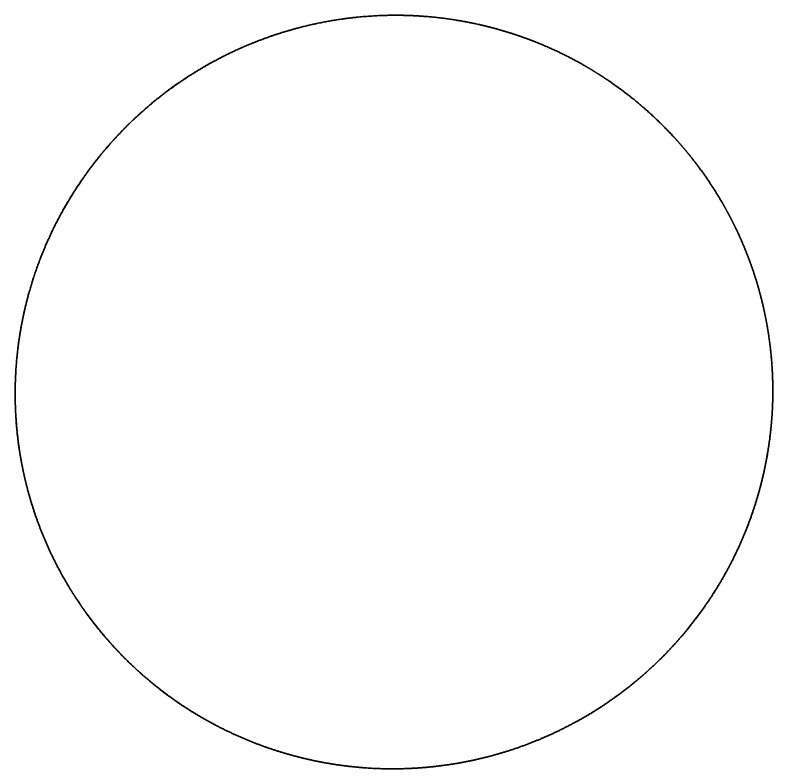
# Model space of a CAD drawing. Header units: millimetres. Extents: x 0 to 2809, y -1128 to 717.
# Drawn here: x 1155.93 to 1192.93, y -785.32 to -748.51 of the extents above; entities that cross this region are included whole.
import ezdxf

# ---------------------------------------------------------------- set-up
doc = ezdxf.new("R2010")
doc.units = ezdxf.units.MM
doc.layers.add('Blocks', color=7, linetype='Continuous')
doc.layers.add('Blocks$Inner', color=7, linetype='Continuous', lineweight=25, true_color=0x007f00)
doc.layers.add('Blocks$Outline', color=7, linetype='Continuous', lineweight=35, true_color=0xff3f3f)

# ---------------------------------------------------------------- blocks, each defined once
blk = doc.blocks.new('Balcony Lounge Bench w Arm Top')
at = {"layer": 'Blocks$Inner'}
blk.add_rational_spline([(325.723, 1209.996), (325.122, 1209.996), (324.52, 1209.966), (323.917, 1209.906), (323.615, 1209.876), (323.313, 1209.838), (323.013, 1209.793), (322.713, 1209.748), (322.416, 1209.696), (322.121, 1209.637), (321.53, 1209.518), (320.948, 1209.371), (320.374, 1209.196), (319.801, 1209.021), (319.236, 1208.818), (318.68, 1208.586), (318.402, 1208.47), (318.126, 1208.347), (317.852, 1208.216), (317.579, 1208.086), (317.307, 1207.948), (317.041, 1207.805), (315.975, 1207.23), (314.98, 1206.559), (314.054, 1205.793), (313.592, 1205.41), (313.146, 1205.003), (312.719, 1204.572), (312.505, 1204.356), (312.296, 1204.135), (312.094, 1203.91), (311.892, 1203.684), (311.696, 1203.455), (311.507, 1203.221), (310.748, 1202.286), (310.085, 1201.284), (309.521, 1200.215), (309.239, 1199.68), (308.98, 1199.126), (308.751, 1198.565), (308.523, 1198.004), (308.323, 1197.435), (308.152, 1196.858), (307.809, 1195.705), (307.578, 1194.521), (307.464, 1193.305)], [1.00000000032, 1.00000000032, 1.00000000032, 1.00000000032, 1.00000000032, 1.00000000032, 1.00000000032, 1.00000000032, 1.00000000032, 1.00000000032, 1.00000000032, 1.00000000032, 1.00000000032, 1.00000000032, 1.00000000032, 1.00000000032, 1.00000000032, 1.00000000032, 1.00000000032, 1.00000000032, 1.00000000032, 1.00000000032, 1.00000000032, 1.00000000032, 1.00000000032, 1.00000000032, 1.00000000032, 1.00000000032, 1.00000000032, 1.00000000032, 1.00000000032, 1.00000000032, 1.00000000032, 1.00000000032, 1.00000000033, 1.00000000033, 1.00000000033, 1.00000000033, 1.00000000033, 1.00000000033, 1.00000000033, 1.00000000033, 1.00000000033, 1.00000000022, 1.00000000011, 1], degree=3, knots=[187.991513, 187.991513, 187.991513, 187.991513, 190.639533, 190.639533, 190.639533, 191.974404, 191.974404, 191.974404, 193.302649, 193.302649, 193.302649, 195.944559, 195.944559, 195.944559, 198.587279, 198.587279, 198.587279, 199.916548, 199.916548, 199.916548, 201.251481, 201.251481, 201.251481, 206.547625, 206.547625, 206.547625, 209.202707, 209.202707, 209.202707, 210.537477, 210.537477, 210.537477, 211.864304, 211.864304, 211.864304, 217.158115, 217.158115, 217.158115, 219.825235, 219.825235, 219.825235, 222.473468, 222.473468, 222.473468, 227.780591, 227.780591, 227.780591, 227.780591], dxfattribs=at)
for points, knots in [([(344.108, 1189.661), (344.166, 1190.268), (344.194, 1190.877), (344.192, 1191.487), (344.19, 1192.096), (344.158, 1192.704), (344.096, 1193.31), (343.974, 1194.517), (343.735, 1195.702), (343.381, 1196.863), (343.204, 1197.445), (342.995, 1198.023), (342.762, 1198.585), (342.529, 1199.145), (342.269, 1199.691), (341.983, 1200.226), (341.697, 1200.759), (341.387, 1201.276), (341.051, 1201.779), (340.713, 1202.284), (340.35, 1202.773), (339.964, 1203.243), (339.194, 1204.182), (338.34, 1205.036), (337.403, 1205.806), (336.936, 1206.189), (336.451, 1206.549), (335.949, 1206.885), (335.696, 1207.054), (335.439, 1207.218), (335.178, 1207.374), (334.918, 1207.53), (334.654, 1207.68), (334.387, 1207.823), (333.322, 1208.392), (332.214, 1208.852), (331.061, 1209.202), (330.772, 1209.29), (330.481, 1209.371), (330.189, 1209.444), (329.895, 1209.518), (329.598, 1209.585), (329.301, 1209.644), (328.71, 1209.761), (328.115, 1209.849), (327.515, 1209.908), (326.919, 1209.967), (326.321, 1209.996), (325.723, 1209.996)], [157.027446, 157.027446, 157.027446, 157.027446, 158.858991, 158.858991, 158.858991, 160.686863, 160.686863, 160.686863, 164.323173, 164.323173, 164.323173, 166.154858, 166.154858, 166.154858, 167.972569, 167.972569, 167.972569, 169.786161, 169.786161, 169.786161, 171.613059, 171.613059, 171.613059, 175.254425, 175.254425, 175.254425, 177.072548, 177.072548, 177.072548, 177.988581, 177.988581, 177.988581, 178.90192, 178.90192, 178.90192, 182.533664, 182.533664, 182.533664, 183.444449, 183.444449, 183.444449, 184.360411, 184.360411, 184.360411, 186.180752, 186.180752, 186.180752, 187.991513, 187.991513, 187.991513, 187.991513]), ([(307.383, 1191.656), (307.378, 1190.47), (307.485, 1189.296), (307.813, 1187.556), (307.95, 1186.977), (308.278, 1185.842), (308.468, 1185.286), (309.113, 1183.652), (309.644, 1182.604), (310.595, 1181.105), (310.936, 1180.619), (311.656, 1179.691), (312.037, 1179.246), (312.839, 1178.394), (313.26, 1177.987), (314.143, 1177.21), (314.607, 1176.84), (316.044, 1175.801), (317.052, 1175.21), (318.643, 1174.47), (319.185, 1174.248), (320.299, 1173.853), (320.865, 1173.683), (322.571, 1173.258), (323.724, 1173.084), (325.219, 1173.004), (325.547, 1172.996), (325.875, 1172.996)], [100.478818, 100.478818, 100.478818, 100.478818, 104.012934, 104.012934, 105.779992, 105.779992, 107.54705, 107.54705, 111.081166, 111.081166, 112.848224, 112.848224, 114.615281, 114.615281, 116.382339, 116.382339, 118.149397, 118.149397, 121.683513, 121.683513, 123.450571, 123.450571, 125.217629, 125.217629, 128.751745, 128.751745, 129.736119, 129.736119, 129.736119, 129.736119]), ([(334.171, 1174.99), (334.295, 1175.053), (334.405, 1175.111), (334.516, 1175.171), (335.575, 1175.74), (336.569, 1176.408), (337.498, 1177.175), (337.963, 1177.559), (338.41, 1177.966), (338.835, 1178.395), (339.258, 1178.82), (339.659, 1179.266), (340.038, 1179.731), (340.418, 1180.197), (340.775, 1180.681), (341.108, 1181.183), (341.442, 1181.687), (341.754, 1182.212), (342.038, 1182.747), (342.603, 1183.814), (343.06, 1184.927), (343.408, 1186.086), (343.582, 1186.667), (343.728, 1187.257), (343.845, 1187.854), (343.962, 1188.452), (344.05, 1189.054), (344.108, 1189.661)], [138.427839, 138.427839, 138.427839, 138.427839, 138.80692, 138.80692, 138.80692, 142.446226, 142.446226, 142.446226, 144.272275, 144.272275, 144.272275, 146.085043, 146.085043, 146.085043, 147.901957, 147.901957, 147.901957, 149.732977, 149.732977, 149.732977, 153.368371, 153.368371, 153.368371, 155.195958, 155.195958, 155.195958, 157.027446, 157.027446, 157.027446, 157.027446]), ([(325.875, 1172.996), (326.176, 1172.996), (326.478, 1173.003), (326.777, 1173.018), (327.078, 1173.033), (327.378, 1173.055), (327.677, 1173.085), (328.871, 1173.203), (330.042, 1173.437), (331.19, 1173.786), (331.478, 1173.874), (331.764, 1173.969), (332.047, 1174.071), (332.331, 1174.173), (332.614, 1174.282), (332.892, 1174.398), (333.322, 1174.577), (333.744, 1174.773), (334.171, 1174.99)], [129.736119, 129.736119, 129.736119, 129.736119, 130.647189, 130.647189, 130.647189, 131.557921, 131.557921, 131.557921, 135.188516, 135.188516, 135.188516, 136.101381, 136.101381, 136.101381, 137.017041, 137.017041, 137.017041, 138.427839, 138.427839, 138.427839, 138.427839])]:
    blk.add_open_spline(points, degree=3, knots=knots, dxfattribs=at)
blk.add_open_spline([(307.464, 1193.305), (307.412, 1192.754), (307.385, 1192.204), (307.383, 1191.656)], degree=3, dxfattribs=at)
at = {"layer": 'Blocks$Outline'}
blk.add_rational_spline([(307.383, 1191.656), (307.385, 1192.204), (307.412, 1192.754), (307.464, 1193.305), (307.578, 1194.521), (307.809, 1195.705), (308.152, 1196.858), (308.323, 1197.435), (308.523, 1198.004), (308.751, 1198.565), (308.98, 1199.126), (309.239, 1199.68), (309.521, 1200.215), (310.085, 1201.284), (310.748, 1202.286), (311.507, 1203.221), (311.696, 1203.455), (311.892, 1203.684), (312.094, 1203.91), (312.296, 1204.135), (312.505, 1204.356), (312.719, 1204.572), (313.146, 1205.003), (313.592, 1205.41), (314.054, 1205.793), (314.98, 1206.559), (315.975, 1207.23), (317.041, 1207.805), (317.307, 1207.948), (317.579, 1208.086), (317.852, 1208.216), (318.126, 1208.347), (318.402, 1208.47), (318.68, 1208.586), (319.236, 1208.818), (319.801, 1209.021), (320.374, 1209.196), (320.948, 1209.371), (321.53, 1209.518), (322.121, 1209.637), (322.416, 1209.696), (322.713, 1209.748), (323.013, 1209.793), (323.313, 1209.838), (323.615, 1209.876), (323.917, 1209.906), (324.52, 1209.966), (325.122, 1209.996), (325.723, 1209.996), (326.321, 1209.996), (326.919, 1209.967), (327.515, 1209.908), (328.115, 1209.849), (328.71, 1209.761), (329.301, 1209.644), (329.598, 1209.585), (329.895, 1209.518), (330.189, 1209.444), (330.481, 1209.371), (330.772, 1209.29), (331.061, 1209.202), (332.214, 1208.852), (333.322, 1208.392), (334.387, 1207.823), (334.654, 1207.68), (334.918, 1207.53), (335.178, 1207.374), (335.439, 1207.218), (335.696, 1207.054), (335.949, 1206.885), (336.451, 1206.549), (336.936, 1206.189), (337.403, 1205.806), (338.34, 1205.036), (339.194, 1204.182), (339.964, 1203.243), (340.35, 1202.773), (340.713, 1202.284), (341.051, 1201.779), (341.387, 1201.276), (341.697, 1200.759), (341.983, 1200.226), (342.269, 1199.691), (342.529, 1199.145), (342.762, 1198.585), (342.995, 1198.023), (343.204, 1197.445), (343.381, 1196.863), (343.735, 1195.702), (343.974, 1194.517), (344.096, 1193.31), (344.158, 1192.704), (344.19, 1192.096), (344.192, 1191.487), (344.194, 1190.877), (344.166, 1190.268), (344.108, 1189.661), (344.05, 1189.054), (343.962, 1188.452), (343.845, 1187.854), (343.728, 1187.257), (343.582, 1186.667), (343.408, 1186.086), (343.06, 1184.927), (342.603, 1183.814), (342.038, 1182.747), (341.754, 1182.212), (341.442, 1181.687), (341.108, 1181.183), (340.775, 1180.681), (340.418, 1180.197), (340.038, 1179.731), (339.659, 1179.266), (339.258, 1178.82), (338.835, 1178.395), (338.41, 1177.966), (337.963, 1177.559), (337.498, 1177.175), (336.569, 1176.408), (335.575, 1175.74), (334.516, 1175.171), (334.405, 1175.111), (334.295, 1175.053), (334.171, 1174.99), (333.744, 1174.773), (333.322, 1174.577), (332.892, 1174.398), (332.614, 1174.282), (332.331, 1174.173), (332.047, 1174.071), (331.764, 1173.969), (331.478, 1173.874), (331.19, 1173.786), (330.042, 1173.437), (328.871, 1173.203), (327.677, 1173.085), (327.378, 1173.055), (327.078, 1173.033), (326.777, 1173.018), (326.478, 1173.003), (326.176, 1172.996), (325.875, 1172.996), (325.547, 1172.996), (325.219, 1173.004), (323.724, 1173.084), (322.571, 1173.258), (320.865, 1173.683), (320.299, 1173.853), (319.185, 1174.248), (318.643, 1174.47), (317.052, 1175.21), (316.044, 1175.801), (314.607, 1176.84), (314.143, 1177.21), (313.26, 1177.987), (312.839, 1178.394), (312.037, 1179.246), (311.656, 1179.691), (310.936, 1180.619), (310.595, 1181.105), (309.644, 1182.604), (309.113, 1183.652), (308.468, 1185.286), (308.278, 1185.842), (307.95, 1186.977), (307.813, 1187.556), (307.485, 1189.296), (307.378, 1190.47), (307.383, 1191.656)], [1, 0.999999999999, 0.999999999999, 1, 1.00000000011, 1.00000000022, 1.00000000033, 1.00000000033, 1.00000000033, 1.00000000033, 1.00000000033, 1.00000000033, 1.00000000033, 1.00000000033, 1.00000000033, 1.00000000032, 1.00000000032, 1.00000000032, 1.00000000032, 1.00000000032, 1.00000000032, 1.00000000032, 1.00000000032, 1.00000000032, 1.00000000032, 1.00000000032, 1.00000000032, 1.00000000032, 1.00000000032, 1.00000000032, 1.00000000032, 1.00000000032, 1.00000000032, 1.00000000032, 1.00000000032, 1.00000000032, 1.00000000032, 1.00000000032, 1.00000000032, 1.00000000032, 1.00000000032, 1.00000000032, 1.00000000032, 1.00000000032, 1.00000000032, 1.00000000032, 1.00000000032, 1.00000000032, 1.00000000032, 1.00000000032, 1.00000000032, 1.00000000032, 1.00000000032, 1.00000000032, 1.00000000032, 1.00000000032, 1.00000000032, 1.00000000032, 1.00000000032, 1.00000000032, 1.00000000032, 1.00000000032, 1.00000000032, 1.00000000032, 1.00000000032, 1.00000000032, 1.00000000032, 1.00000000032, 1.00000000032, 1.00000000032, 1.00000000032, 1.00000000032, 1.00000000032, 1.00000000032, 1.00000000032, 1.00000000032, 1.00000000032, 1.00000000032, 1.00000000032, 1.00000000032, 1.00000000032, 1.00000000032, 1.00000000032, 1.00000000032, 1.00000000032, 1.00000000032, 1.00000000032, 1.00000000032, 1.00000000032, 1.00000000032, 1.00000000032, 1.00000000032, 1.00000000032, 1.00000000032, 1.00000000032, 1.00000000032, 1.00000000032, 1.00000000032, 1.00000000032, 1.00000000032, 1.00000000032, 1.00000000032, 1.00000000032, 1.00000000032, 1.00000000032, 1.00000000032, 1.00000000032, 1.00000000032, 1.00000000032, 1.00000000032, 1.00000000032, 1.00000000032, 1.00000000032, 1.00000000032, 1.00000000032, 1.00000000032, 1.00000000032, 1.00000000032, 1.00000000032, 1.00000000032, 1.00000000032, 1.00000000032, 1.00000000032, 1.00000000032, 1.00000000032, 1.00000000032, 1.00000000032, 1.00000000032, 1.00000000032, 1.00000000032, 1.00000000032, 1.00000000032, 1.00000000032, 1.00000000032, 1.00000000032, 1.00000000032, 1.00000000032, 1.00000000032, 1.00000000032, 1.00000000032, 1.00000000032, 1.00000000032, 1.00000000032, 1.00000000032, 1.00000000032, 1.00000000032, 1.00000000032, 1.00000000032, 1.00000000032, 1.00000000032, 1.00000000032, 1.00000000032, 1.00000000032, 1.00000000032, 1.00000000032, 1.00000000032, 1.00000000032, 1.00000000032, 1.00000000032, 1.00000000032, 1.00000000032, 1.00000000032, 1.00000000032, 1.00000000032, 1.00000000032, 1.00000000032, 1.00000000032, 1.00000000032, 1.00000000032], degree=3, knots=[-230.187222, -230.187222, -230.187222, -230.187222, -227.780591, -227.780591, -227.780591, -222.473468, -222.473468, -222.473468, -219.825235, -219.825235, -219.825235, -217.158115, -217.158115, -217.158115, -211.864304, -211.864304, -211.864304, -210.537477, -210.537477, -210.537477, -209.202707, -209.202707, -209.202707, -206.547625, -206.547625, -206.547625, -201.251481, -201.251481, -201.251481, -199.916548, -199.916548, -199.916548, -198.587279, -198.587279, -198.587279, -195.944559, -195.944559, -195.944559, -193.302649, -193.302649, -193.302649, -191.974404, -191.974404, -191.974404, -190.639533, -190.639533, -190.639533, -187.991513, -187.991513, -187.991513, -186.180752, -186.180752, -186.180752, -184.360411, -184.360411, -184.360411, -183.444449, -183.444449, -183.444449, -182.533664, -182.533664, -182.533664, -178.90192, -178.90192, -178.90192, -177.988581, -177.988581, -177.988581, -177.072548, -177.072548, -177.072548, -175.254425, -175.254425, -175.254425, -171.613059, -171.613059, -171.613059, -169.786161, -169.786161, -169.786161, -167.972569, -167.972569, -167.972569, -166.154858, -166.154858, -166.154858, -164.323173, -164.323173, -164.323173, -160.686863, -160.686863, -160.686863, -158.858991, -158.858991, -158.858991, -157.027446, -157.027446, -157.027446, -155.195958, -155.195958, -155.195958, -153.368371, -153.368371, -153.368371, -149.732977, -149.732977, -149.732977, -147.901957, -147.901957, -147.901957, -146.085043, -146.085043, -146.085043, -144.272275, -144.272275, -144.272275, -142.446226, -142.446226, -142.446226, -138.80692, -138.80692, -138.80692, -138.427839, -138.427839, -138.427839, -137.017041, -137.017041, -137.017041, -136.101381, -136.101381, -136.101381, -135.188516, -135.188516, -135.188516, -131.557921, -131.557921, -131.557921, -130.647189, -130.647189, -130.647189, -129.736119, -129.736119, -129.736119, -128.751745, -128.751745, -125.217629, -125.217629, -123.450571, -123.450571, -121.683513, -121.683513, -118.149397, -118.149397, -116.382339, -116.382339, -114.615281, -114.615281, -112.848224, -112.848224, -111.081166, -111.081166, -107.54705, -107.54705, -105.779992, -105.779992, -104.012934, -104.012934, -100.478818, -100.478818, -100.478818, -100.478818], dxfattribs=at)

msp = doc.modelspace()

# ---------------------------------------------------------------- block references
at = {"layer": 'Blocks', "rotation": 270.0000000000016}
msp.add_blockref('Balcony Lounge Bench w Arm Top', (-17.069, -441.128), dxfattribs=at)

doc.saveas('drawing.dxf')
